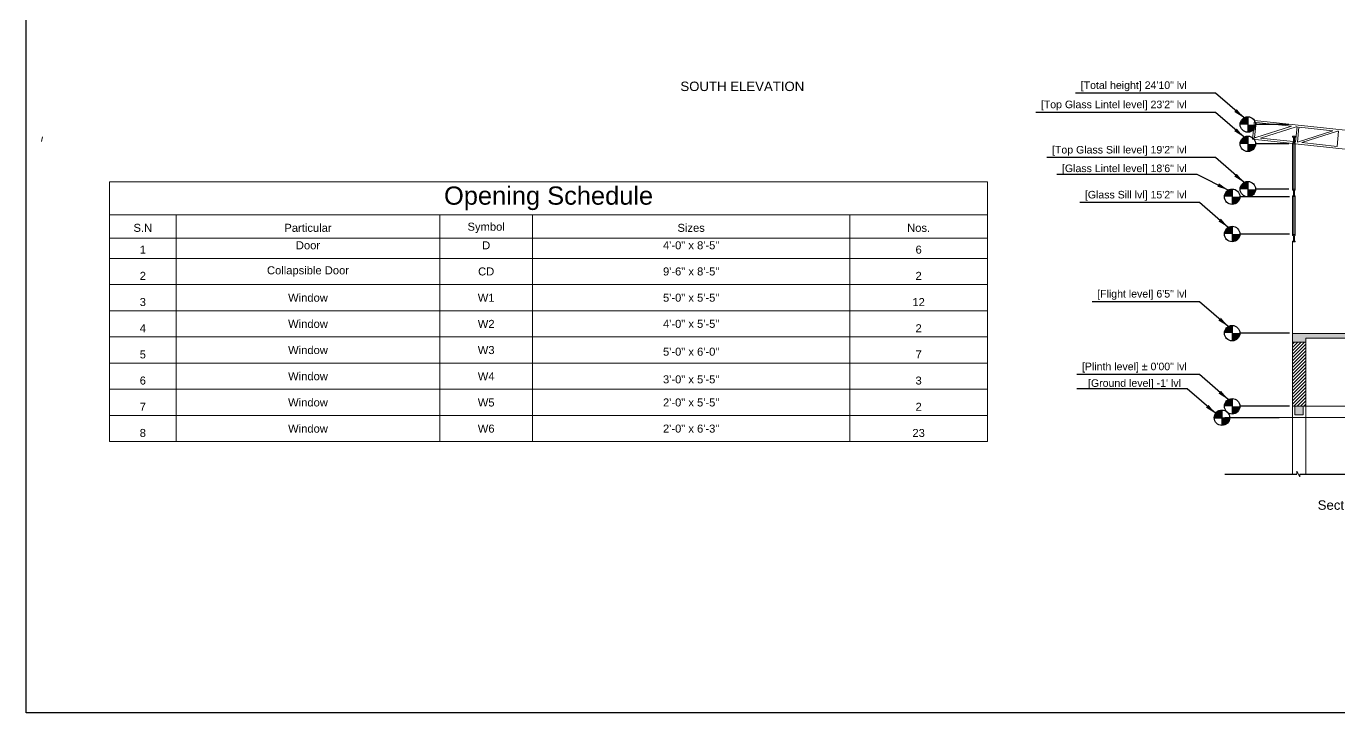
# Model space of a CAD drawing. Header units: inches. Extents: x -6800 to 96653, y -25814 to 17379.
# Drawn here: x 78678 to 80068, y -18161 to -17434 of the extents above; entities that cross this region are included whole.
import ezdxf

# ---------------------------------------------------------------- set-up
doc = ezdxf.new("R2010")
doc.units = ezdxf.units.IN
doc.header["$MEASUREMENT"] = 0
doc.layers.add('0 @ 1', color=7, linetype='Continuous')
for name, color, linetype, lineweight in [('BAR', 1, 'Continuous', 20), ('Door ele', 20, 'Continuous', 15), ('ele back', 51, 'Continuous', 15), ('ele front', 30, 'Continuous', 30), ('i sec', 41, 'Continuous', 18), ('STAIR', 170, 'Continuous', 13), ('text', 31, 'Continuous', 13), ('Win ele', 211, 'Continuous', 15)]:
    doc.layers.add(name, color=color, linetype=linetype, lineweight=lineweight)
doc.styles.get("Standard").update_dxf_attribs({"font": 'arial.ttf'})
doc.dimstyles.get("Standard").update_dxf_attribs({"dimtxt": 7, "dimasz": 4, "dimexe": 2, "dimexo": 2, "dimgap": 2, "dimtad": 1, "dimdec": 0, "dimzin": 0, "dimdsep": 46, "dimlunit": 4, "dimtxsty": 'Standard', "dimblk": 'ARCHTICK', "dimcen": 0.25, "dimclrd": 256, "dimclre": 256, "dimclrt": 256, "dimadec": 0, "dimazin": 0, "dimtfac": 1, "dimtdec": 0, "dimtofl": 0, "dimtmove": 0, "dimatfit": 3, "dimfxl": 1, "dimfxlon": 1, "dimtolj": 1, "dimtzin": 0, "dimlwd": -1, "dimlwe": -1, "dimarcsym": 1})
pattern_1 = [(50, (88547.356, -13279.4565), (7.172602, -0.6275213), [0.75, -8.25]), (355, (88547.356, -13279.4565), (-1.3875133, 7.5219213), [0.6, -6.6]), (100.451444, (88547.9536, -13279.509), (5.7850885, 6.8944), [0.637402, -7.011421]), (46.1842, (88547.356, -13277.4565), (10.672413, -1.655193), [1.125, -12.375]), (96.63564, (88548.245, -13277.594), (9.34662, 9.741186), [0.956103, -10.517138]), (351.18416, (88547.356, -13277.457), (9.34662, 9.741186), [0.9, -9.9]), (21, (88548.356, -13277.9565), (5.9690705, -4.026189), [0.75, -8.25]), (326, (88548.356, -13277.9565), (2.4331533, 7.2515005), [0.6, -6.6]), (71.451445, (88548.853, -13278.292), (8.402224, 3.2253115), [0.637402, -7.011421]), (37.5, (88547.3559, -13279.4565), (0.12159855, 3.32893854), [0, -6.52, 0, -6.7, 0, -6.625]), (7.5, (88547.356, -13279.4565), (2.6306954, 3.9441171), [0, -3.82, 0, -6.37, 0, -2.525]), (327.5, (88545.126, -13279.4565), (5.33822436, -0.2255487), [0, -2.5, 0, -7.8, 0, -10.35]), (317.5, (88544.126, -13279.4565), (5.8318617, 1.0010498), [0, -3.25, 0, -5.18, 0, -7.35])]

# ---------------------------------------------------------------- blocks, each defined once
blk = doc.blocks.new('_ArchTick')
at = {"color": 0, "linetype": 'ByBlock', "const_width": 0.15}
blk.add_lwpolyline([(-0.5, -0.5), (0.5, 0.5)], dxfattribs=at)

msp = doc.modelspace()

# ---------------------------------------------------------------- hatches: boundary and pattern name
at = {"ltscale": 10, "transparency": 33554687}
h = msp.add_hatch(color=0, dxfattribs=at)
h.dxf.hatch_style = 1
h.paths.add_polyline_path([(79963.5, -17537.8), (79971.6, -17537.8), (79971.6, -17529.7, 0.414214)])
h.paths.add_polyline_path([(79971.6, -17546, 0.414214), (79979.8, -17537.8), (79971.6, -17537.8)])
h = msp.add_hatch(color=0, dxfattribs=at)
h.dxf.hatch_style = 1
h.paths.add_polyline_path([(79963.5, -17558.3), (79971.6, -17558.3), (79971.6, -17550.1, 0.414214)])
h.paths.add_polyline_path([(79971.6, -17566.4, 0.414214), (79979.8, -17558.3), (79971.6, -17558.3)])
at = {"true_color": 0xf1eb1f, "transparency": 33554651}
h = msp.add_hatch(color=2, dxfattribs=at)
h.dxf.hatch_style = 1
h.paths.add_polyline_path([(80349.8, -17652.7, 1), (80352.8, -17652.7, 1)])
h.paths.add_polyline_path([(80350.3, -17661.2, 1), (80352.3, -17661.2, 1)])
h.paths.add_polyline_path([(80350.3, -17669.2, 1), (80352.3, -17669.2, 1)])
h.paths.add_polyline_path([(80021.8, -17654.2), (80018.8, -17654.2), (80018.8, -17655.2), (80019.8, -17655.2), (80019.8, -17661.2), (80018.8, -17661.2), (80018.8, -17662.2), (80021.8, -17662.2), (80021.8, -17661.2), (80020.8, -17661.2), (80020.8, -17655.2), (80021.8, -17655.2)])
h.paths.add_polyline_path([(80020.8, -17607.2), (80021.8, -17607.2), (80021.8, -17606.2), (80018.8, -17606.2), (80018.8, -17607.2), (80019.8, -17607.2), (80019.8, -17613.2), (80018.8, -17613.2), (80018.8, -17614.2), (80021.8, -17614.2), (80021.8, -17613.2), (80020.8, -17613.2)])
h.paths.add_polyline_path([(80020.8, -17551.2), (80021.8, -17551.2), (80021.8, -17550.2), (80018.8, -17550.2), (80018.8, -17551.2), (80019.8, -17551.2), (80019.8, -17555.9), (80020.8, -17556.1)])
h.paths.add_polyline_path([(80020.8, -17556.1), (80019.8, -17555.9), (80019.8, -17557.2), (80018.8, -17557.2), (80018.8, -17557.9), (80021.8, -17558.2), (80021.8, -17557.2), (80020.8, -17557.2)])
h.paths.add_polyline_path([(80018.8, -17557.9), (80018.8, -17558.2), (80021.8, -17558.2)])
h.paths.add_polyline_path([(80293.6, -17579.2), (80291.8, -17579.2), (80291.8, -17580.2), (80292.8, -17580.2), (80292.8, -17586.2), (80291.8, -17586.2), (80291.8, -17587.2), (80294.8, -17587.2), (80294.8, -17586.2), (80293.8, -17586.2), (80293.8, -17585.4), (80293, -17585.3)])
h.paths.add_polyline_path([(80293.8, -17580.2), (80294.8, -17580.2), (80294.8, -17579.2), (80293.6, -17579.2), (80293, -17585.3), (80293.8, -17585.4)], flags=17)
at = {"ltscale": 10, "transparency": 33554687}
h = msp.add_hatch(color=0, dxfattribs=at)
h.dxf.hatch_style = 1
h.paths.add_polyline_path([(79946.8, -17614.3), (79954.9, -17614.3), (79954.9, -17606.1, 0.414214)])
h.paths.add_polyline_path([(79954.9, -17622.4, 0.414214), (79963.1, -17614.3), (79954.9, -17614.3)])
h = msp.add_hatch(color=0, dxfattribs=at)
h.dxf.hatch_style = 1
h.paths.add_polyline_path([(79963.5, -17606.3), (79971.6, -17606.3), (79971.6, -17598.1, 0.414214)])
h.paths.add_polyline_path([(79971.6, -17614.4, 0.414214), (79979.8, -17606.3), (79971.6, -17606.3)])
h = msp.add_hatch(color=0, dxfattribs=at)
h.dxf.hatch_style = 1
h.paths.add_polyline_path([(79946.8, -17653.8), (79954.9, -17653.8), (79954.9, -17645.7, 0.414214)])
h.paths.add_polyline_path([(79954.9, -17662, 0.414214), (79963.1, -17653.8), (79954.9, -17653.8)])
h = msp.add_hatch(color=0, dxfattribs=at)
h.dxf.hatch_style = 1
h.paths.add_polyline_path([(79946.8, -17758.8), (79954.9, -17758.8), (79954.9, -17750.7, 0.414214)])
h.paths.add_polyline_path([(79954.9, -17767, 0.414214), (79963.1, -17758.8), (79954.9, -17758.8)])
at = {"transparency": 33554651}
h = msp.add_hatch(dxfattribs=at)
h.set_pattern_fill('AR-CONC', color=9)
h.set_pattern_definition(pattern_1)
h.paths.add_polyline_path([(80104.8, -17759.2), (80018.8, -17759.2), (80018.8, -17768.2), (80032.8, -17768.2), (80032.8, -17764.2), (80091.4, -17764.2), (80214.8, -17836.2), (80224.8, -17836.2), (80224.8, -17829.2), (80212.8, -17829.2), (80212.8, -17822.2), (80200.8, -17822.2), (80200.8, -17815.2), (80188.8, -17815.2), (80188.8, -17808.2), (80176.8, -17808.2), (80176.8, -17801.2), (80164.8, -17801.2), (80164.8, -17794.2), (80152.8, -17794.2), (80152.8, -17787.2), (80140.8, -17787.2), (80140.8, -17780.2), (80128.8, -17780.2), (80128.8, -17773.2), (80116.8, -17773.2), (80116.8, -17766.2), (80104.8, -17766.2)])
h = msp.add_hatch(dxfattribs=at)
h.set_pattern_fill('ANSI31', color=9, scale=20)
h.set_pattern_definition([(45, (88547.3559, -13279.4565), (-1.76776695, 1.76776695), [])])
h.paths.add_polyline_path([(80032.8, -17768.2), (80018.8, -17768.2), (80018.8, -17836.2), (80032.8, -17836.2)])
at = {"ltscale": 10, "transparency": 33554687}
h = msp.add_hatch(color=0, dxfattribs=at)
h.dxf.hatch_style = 1
h.paths.add_polyline_path([(79946.8, -17836.3), (79954.9, -17836.3), (79954.9, -17828.1, 0.414214)])
h.paths.add_polyline_path([(79954.9, -17844.5, 0.414214), (79963.1, -17836.3), (79954.9, -17836.3)])
h = msp.add_hatch(color=0, dxfattribs=at)
h.dxf.hatch_style = 1
h.paths.add_polyline_path([(79935.9, -17848.4), (79944.1, -17848.4), (79944.1, -17840.2, 0.414214)])
h.paths.add_polyline_path([(79944.1, -17856.6, 0.414214), (79952.3, -17848.4), (79944.1, -17848.4)])
at = {"transparency": 33554651}
h = msp.add_hatch(dxfattribs=at)
h.set_pattern_fill('AR-CONC', color=9)
h.set_pattern_definition(pattern_1)
h.paths.add_polyline_path([(80030.3, -17836.2), (80021.3, -17836.2), (80021.3, -17845.2), (80030.3, -17845.2)])
h.paths.add_polyline_path([(80294.3, -17836.2), (80285.3, -17836.2), (80285.3, -17845.2), (80294.3, -17845.2)])

# ---------------------------------------------------------------- linework, layer by layer
for p, q in [((78677.8, -18161), (78677.8, -16476.2)), ((81053.8, -18161), (78677.8, -18161))]:
    msp.add_line(p, q, dxfattribs=at)
at = {"ltscale": 10, "transparency": 33554687}
for p, q in [((79971.6, -17529.7), (79971.6, -17546)), ((80015.1, -17537.8), (79979.8, -17537.8)), ((79971.6, -17550.1), (79971.6, -17566.4)), ((80015.1, -17558.3), (79979.8, -17558.3)), ((79954.9, -17606.1), (79954.9, -17622.4)), ((79971.6, -17598.1), (79971.6, -17614.4)), ((80015.1, -17606.3), (79979.8, -17606.3)), ((80015.5, -17614.3), (79963.1, -17614.3)), ((79954.9, -17645.7), (79954.9, -17662)), ((80015.5, -17653.8), (79963.1, -17653.8)), ((79954.9, -17750.7), (79954.9, -17767)), ((80015.5, -17758.8), (79963.1, -17758.8)), ((79954.9, -17828.1), (79954.9, -17844.5)), ((79944.1, -17840.2), (79944.1, -17856.6)), ((80015.5, -17836.3), (79963.1, -17836.3)), ((79935.9, -17848.4), (79952.3, -17848.4)), ((79935.9, -17848.4), (79952.3, -17848.4)), ((80004.6, -17848.4), (79952.3, -17848.4))]:
    msp.add_line(p, q, dxfattribs=at)
for centre in [(79971.6, -17537.8), (79971.6, -17558.3), (79954.9, -17614.3), (79971.6, -17606.3), (79954.9, -17653.8), (79954.9, -17758.8), (79954.9, -17836.3), (79944.1, -17848.4)]:
    msp.add_circle(centre, 8.17, dxfattribs=at)
at = {"layer": 'BAR', "transparency": 33554651}
for p, q in [((79978.6, -17533.4), (79976.5, -17553.3)), ((79978.6, -17533.4), (80366.1, -17575)), ((79980.4, -17535.6), (79978.7, -17551.5)), ((79980, -17551.7), (80017.7, -17539.6)), ((79980.4, -17535.6), (80017.7, -17539.6)), ((79984.9, -17552.2), (80022.6, -17540.2)), ((80023.7, -17540.3), (80022, -17556.2)), ((80023.7, -17540.3), (80022, -17556.2)), ((80022.6, -17540.2), (80023.7, -17540.3)), ((80022.6, -17540.2), (80023.7, -17540.3)), ((80025.7, -17540.5), (80024, -17556.4)), ((80025.7, -17540.5), (80061.7, -17544.4)), ((79976.5, -17553.3), (80018.8, -17557.9)), ((79978.7, -17551.5), (79980, -17551.7)), ((79984.9, -17552.2), (80019.8, -17555.9)), ((80024, -17556.4), (80061.7, -17544.4)), ((80028.9, -17556.9), (80066.6, -17544.9)), ((80067.7, -17545), (80066, -17560.9)), ((80066.6, -17544.9), (80067.7, -17545)), ((80020.8, -17556.1), (80022, -17556.2)), ((80020.8, -17556.1), (80022, -17556.2)), ((80021.8, -17558.2), (80352.8, -17593.7)), ((80021.8, -17558.2), (80021.8, -17606.2)), ((80024, -17556.4), (80024, -17556.4)), ((80024, -17556.4), (80024, -17556.4)), ((80028.9, -17556.9), (80066, -17560.9)), ((80021.8, -17614.2), (80021.8, -17654.2))]:
    msp.add_line(p, q, dxfattribs=at)
at = {"layer": 'Door ele', "transparency": 33554651}
for p, q in [((80023.6, -17908.2), (80023.6, -17905.2)), ((80023.6, -17905.2), (80026.6, -17911.2)), ((80026.6, -17911.2), (80026.6, -17908.2))]:
    msp.add_line(p, q, dxfattribs=at)
at = {"layer": 'ele back', "transparency": 33554651}
msp.add_line((78695.1, -17550.9), (78694.1, -17555.8), dxfattribs=at)
at = {"layer": 'ele front', "transparency": 33554651}
for p, q in [((79947.2, -17908.2), (80023.6, -17908.2)), ((80026.6, -17908.2), (80154.5, -17908.2))]:
    msp.add_line(p, q, dxfattribs=at)
at = {"layer": 'i sec', "transparency": 33554651}
for p, q in [((80018.8, -17550.2), (80021.8, -17550.2)), ((80018.8, -17551.2), (80018.8, -17550.2)), ((80019.8, -17551.2), (80018.8, -17551.2)), ((80019.8, -17557.2), (80019.8, -17551.2)), ((80021.8, -17551.2), (80020.8, -17551.2)), ((80020.8, -17551.2), (80020.8, -17557.2)), ((80021.8, -17550.2), (80021.8, -17551.2)), ((80018.8, -17558.2), (80018.8, -17557.2)), ((80018.8, -17557.2), (80019.8, -17557.2)), ((80021.8, -17558.2), (80018.8, -17558.2)), ((80020.8, -17557.2), (80021.8, -17557.2)), ((80021.8, -17557.2), (80021.8, -17558.2)), ((80018.8, -17606.2), (80021.8, -17606.2)), ((80018.8, -17607.2), (80018.8, -17606.2)), ((80019.8, -17607.2), (80018.8, -17607.2)), ((80019.8, -17613.2), (80019.8, -17607.2)), ((80021.8, -17607.2), (80020.8, -17607.2)), ((80020.8, -17607.2), (80020.8, -17613.2)), ((80021.8, -17606.2), (80021.8, -17607.2)), ((80018.8, -17614.2), (80018.8, -17613.2)), ((80018.8, -17613.2), (80019.8, -17613.2)), ((80021.8, -17614.2), (80018.8, -17614.2)), ((80020.8, -17613.2), (80021.8, -17613.2)), ((80021.8, -17613.2), (80021.8, -17614.2)), ((80018.8, -17654.2), (80021.8, -17654.2)), ((80018.8, -17655.2), (80018.8, -17654.2)), ((80019.8, -17655.2), (80018.8, -17655.2)), ((80018.8, -17662.2), (80018.8, -17661.2)), ((80018.8, -17661.2), (80019.8, -17661.2)), ((80021.8, -17662.2), (80018.8, -17662.2)), ((80019.8, -17661.2), (80019.8, -17655.2)), ((80021.8, -17655.2), (80020.8, -17655.2)), ((80020.8, -17655.2), (80020.8, -17661.2)), ((80020.8, -17661.2), (80021.8, -17661.2)), ((80021.8, -17654.2), (80021.8, -17655.2)), ((80021.8, -17661.2), (80021.8, -17662.2))]:
    msp.add_line(p, q, dxfattribs=at)
at = {"layer": 'STAIR', "transparency": 33554651}
for p, q in [((80018.8, -17759.2), (80018.8, -17662.2)), ((80104.8, -17759.2), (80018.8, -17759.2)), ((80018.8, -17759.2), (80018.8, -17848.2)), ((80032.8, -17764.2), (80032.8, -17848.2)), ((80091.4, -17764.2), (80032.8, -17764.2)), ((80032.8, -17768.2), (80018.8, -17768.2)), ((80018.8, -17836.2), (80356.8, -17836.2)), ((79947.2, -17848.2), (80510.6, -17848.2)), ((80018.8, -17848.2), (80018.8, -17908.2)), ((80032.8, -17848.2), (80032.8, -17908.2))]:
    msp.add_line(p, q, dxfattribs=at)
msp.add_lwpolyline([(80021.3, -17836.2), (80030.3, -17836.2), (80030.3, -17845.2), (80021.3, -17845.2)], close=True, dxfattribs=at)
at = {"layer": 'text', "transparency": 33554651}
for p, q in [((78766.1, -17598.5), (79695.9, -17598.5)), ((78766.1, -17598.5), (78766.1, -17873.6)), ((79695.9, -17598.5), (79695.9, -17873.6)), ((78766.1, -17633.4), (79695.9, -17633.4)), ((78836.6, -17633.4), (78836.6, -17873.6)), ((79115.8, -17633.4), (79115.8, -17873.6)), ((79214, -17633.4), (79214, -17873.6)), ((79550, -17633.4), (79550, -17873.6)), ((78766.1, -17658.2), (79695.9, -17658.2)), ((78766.1, -17679.6), (79695.9, -17679.6)), ((78766.1, -17707.3), (79695.9, -17707.3)), ((78766.1, -17735), (79695.9, -17735)), ((78766.1, -17762.8), (79695.9, -17762.8)), ((78766.1, -17790.5), (79695.9, -17790.5)), ((78766.1, -17790.5), (79695.9, -17790.5)), ((78766.1, -17818.3), (79695.9, -17818.3)), ((78766.1, -17818.3), (79695.9, -17818.3)), ((78766.1, -17818.3), (79695.9, -17818.3)), ((78766.1, -17846), (79695.9, -17846)), ((78766.1, -17846), (79695.9, -17846)), ((78766.1, -17846), (79695.9, -17846)), ((78766.1, -17846), (79695.9, -17846)), ((78766.1, -17873.6), (79695.9, -17873.6))]:
    msp.add_line(p, q, dxfattribs=at)
at = {"layer": 'Win ele', "transparency": 33554651}
for p, q in [((80018.8, -17558.2), (80021.8, -17558.2)), ((80018.8, -17606.2), (80018.8, -17558.2)), ((80020.3, -17558.2), (80020.3, -17606.2)), ((80021.8, -17558.2), (80021.8, -17606.2)), ((80021.8, -17606.2), (80018.8, -17606.2)), ((80018.8, -17654.2), (80018.8, -17614.2)), ((80020.3, -17614.2), (80020.3, -17654.2)), ((80021.8, -17614.2), (80021.8, -17654.2)), ((80021.8, -17654.2), (80018.8, -17654.2))]:
    msp.add_line(p, q, dxfattribs=at)

# ---------------------------------------------------------------- texts
at = {"ltscale": 10, "transparency": 33554687, "char_height": 8, "attachment_point": 9}
for s, insert in [('\\A1; [Total height] 24\'10" lvl ', (79906.9, -17502.5)), ('\\A1; [Top Glass Lintel level] 23\'2" lvl ', (79906.9, -17522.9)), ('\\A1; [Top Glass Sill level] 19\'2" lvl ', (79906.9, -17570.9)), ('\\A1; [Glass Lintel level] 18\'6" lvl ', (79906.9, -17590.6)), ('\\A1; [Glass Sill lvl] 15\'2" lvl ', (79906.9, -17618.5)), ('\\A1; [Flight level] 6\'5" lvl ', (79906.9, -17723.5)), ('\\A1; [Plinth level] ± 0\'00" lvl ', (79906.9, -17800.5)), ("\\A1;[Ground level] -1' lvl", (79900.7, -17818.1))]:
    msp.add_mtext(s, dxfattribs=dict(at, insert=insert))
at = {"layer": 'text', "transparency": 33554651, "char_height": 10, "attachment_point": 5}
for s, insert in [('SOUTH ELEVATION', (79436.2, -17497.4)), ('Section X-X', (80082.4, -17941))]:
    msp.add_mtext_dynamic_manual_height_columns(s, width=6194.391, gutter_width=6.05, heights=[0], dxfattribs=dict(at, insert=insert))
at = {"layer": 'text', "transparency": 33554651, "attachment_point": 5}
for s, insert, char_height, width in [('Opening Schedule', (79231, -17616), 19.266, 920.567), ('S.N', (78801.3, -17647.3), 8.48, 136.662), ('Particular', (78976.2, -17647.3), 8.48, 136.662), ('Symbol', (79164.9, -17647.3), 8.48, 136.662), ('Sizes', (79382, -17647.3), 8.48, 136.662), ('Nos.', (79622.9, -17647.3), 8.48, 136.662), ('1', (78801.3, -17670.4), 8.48, 136.662), ('Door', (78976.2, -17665.8), 8.48, 136.662), ('D', (79164.9, -17665.8), 8.48, 136.662), ('4\'-0" x 8\'-5"', (79382, -17665.8), 8.476, 136.662), ('6', (79622.9, -17670.4), 8.48, 136.662), ('2', (78801.3, -17698.1), 8.48, 136.662), ('Collapsible Door', (78976.2, -17693.5), 8.476, 136.662), ('CD', (79164.9, -17693.5), 8.48, 136.662), ('9\'-6" x 8\'-5"', (79382, -17693.5), 8.476, 136.662), ('2', (79622.9, -17698.1), 8.48, 136.662), ('3', (78801.3, -17725.9), 8.48, 136.662), ('Window', (78976.2, -17721.3), 8.48, 136.662), ('W1', (79164.9, -17721.3), 8.48, 136.662), ('5\'-0" x 5\'-5"', (79382, -17721.3), 8.476, 136.662), ('12', (79622.9, -17725.9), 8.48, 136.662), ('4', (78801.3, -17753.6), 8.48, 136.662), ('Window', (78976.2, -17749), 8.48, 136.662), ('W2', (79164.9, -17749), 8.48, 136.662), ('4\'-0" x 5\'-5"', (79382, -17749), 8.476, 136.662), ('2', (79622.9, -17753.6), 8.48, 136.662), ('5', (78801.3, -17781.4), 8.48, 136.662), ('Window', (78976.2, -17776.8), 8.48, 136.662), ('W3', (79164.9, -17776.8), 8.48, 136.662), ('5\'-0" x 6\'-0"', (79382, -17778.5), 8.476, 136.662), ('7', (79622.9, -17781.4), 8.48, 136.662), ('6', (78801.3, -17809.1), 8.48, 136.662), ('Window', (78976.2, -17804.5), 8.48, 136.662), ('W4', (79164.9, -17804.5), 8.48, 136.662), ('3\'-0" x 5\'-5"', (79382, -17807.8), 8.476, 136.662), ('3', (79622.9, -17809.1), 8.48, 136.662), ('7', (78801.3, -17836.8), 8.48, 136.662), ('Window', (78976.2, -17832.3), 8.48, 136.662), ('W5', (79164.9, -17832.3), 8.48, 136.662), ('2\'-0" x 5\'-5"', (79382, -17832.3), 8.476, 136.662), ('2', (79622.9, -17836.8), 8.48, 136.662), ('8', (78801.3, -17864.6), 8.48, 136.662), ('Window', (78976.2, -17860), 8.48, 136.662), ('W6', (79164.9, -17860), 8.48, 136.662), ('2\'-0" x 6\'-3"', (79382, -17860), 8.476, 136.662), ('23', (79622.9, -17864.6), 8.48, 136.662)]:
    msp.add_mtext(s, dxfattribs=dict(at, insert=insert, char_height=char_height, width=width))

# ---------------------------------------------------------------- leaders
at = {"layer": '0 @ 1', "ltscale": 10, "transparency": 33554687, "annotation_type": 0, "has_hookline": 1, "hookline_direction": 1}
for points, text_width in [([(79967.5, -17530.8), (79937.2, -17504.5), (79905.9, -17504.5)], 114.7), ([(79967.5, -17551.2), (79937.2, -17524.9), (79905.9, -17524.9)], 156.9), ([(79967.5, -17599.2), (79937.2, -17572.9), (79905.9, -17572.9)], 145.1), ([(79950.8, -17607.2), (79917.9, -17590.7), (79905.9, -17590.6)], 134.5), ([(79950.8, -17646.8), (79920.4, -17620.5), (79905.9, -17620.5)], 110.3), ([(79950.8, -17751.8), (79920.4, -17725.5), (79905.9, -17725.5)], 97.2), ([(79950.8, -17829.2), (79920.4, -17802.5), (79905.9, -17802.5)], 113.3)]:
    msp.add_leader(points, dimstyle='Standard', override={"dimscale": 1, "dimasz": 12, "dimexe": 6, "dimexo": 6, "dimtad": 1, "dimtoh": 0, "dimfxl": 12}, dxfattribs=dict(at, text_width=text_width))
at = {"layer": '0 @ 1', "ltscale": 10, "transparency": 33554687}
msp.add_leader([(79937.6, -17844.1), (79907.3, -17817.8), (79790.6, -17817.8)], dimstyle='Standard', override={"dimscale": 1, "dimasz": 12, "dimexe": 6, "dimexo": 6, "dimtad": 1, "dimtoh": 0, "dimfxl": 12}, dxfattribs=at)

doc.saveas('drawing.dxf')
